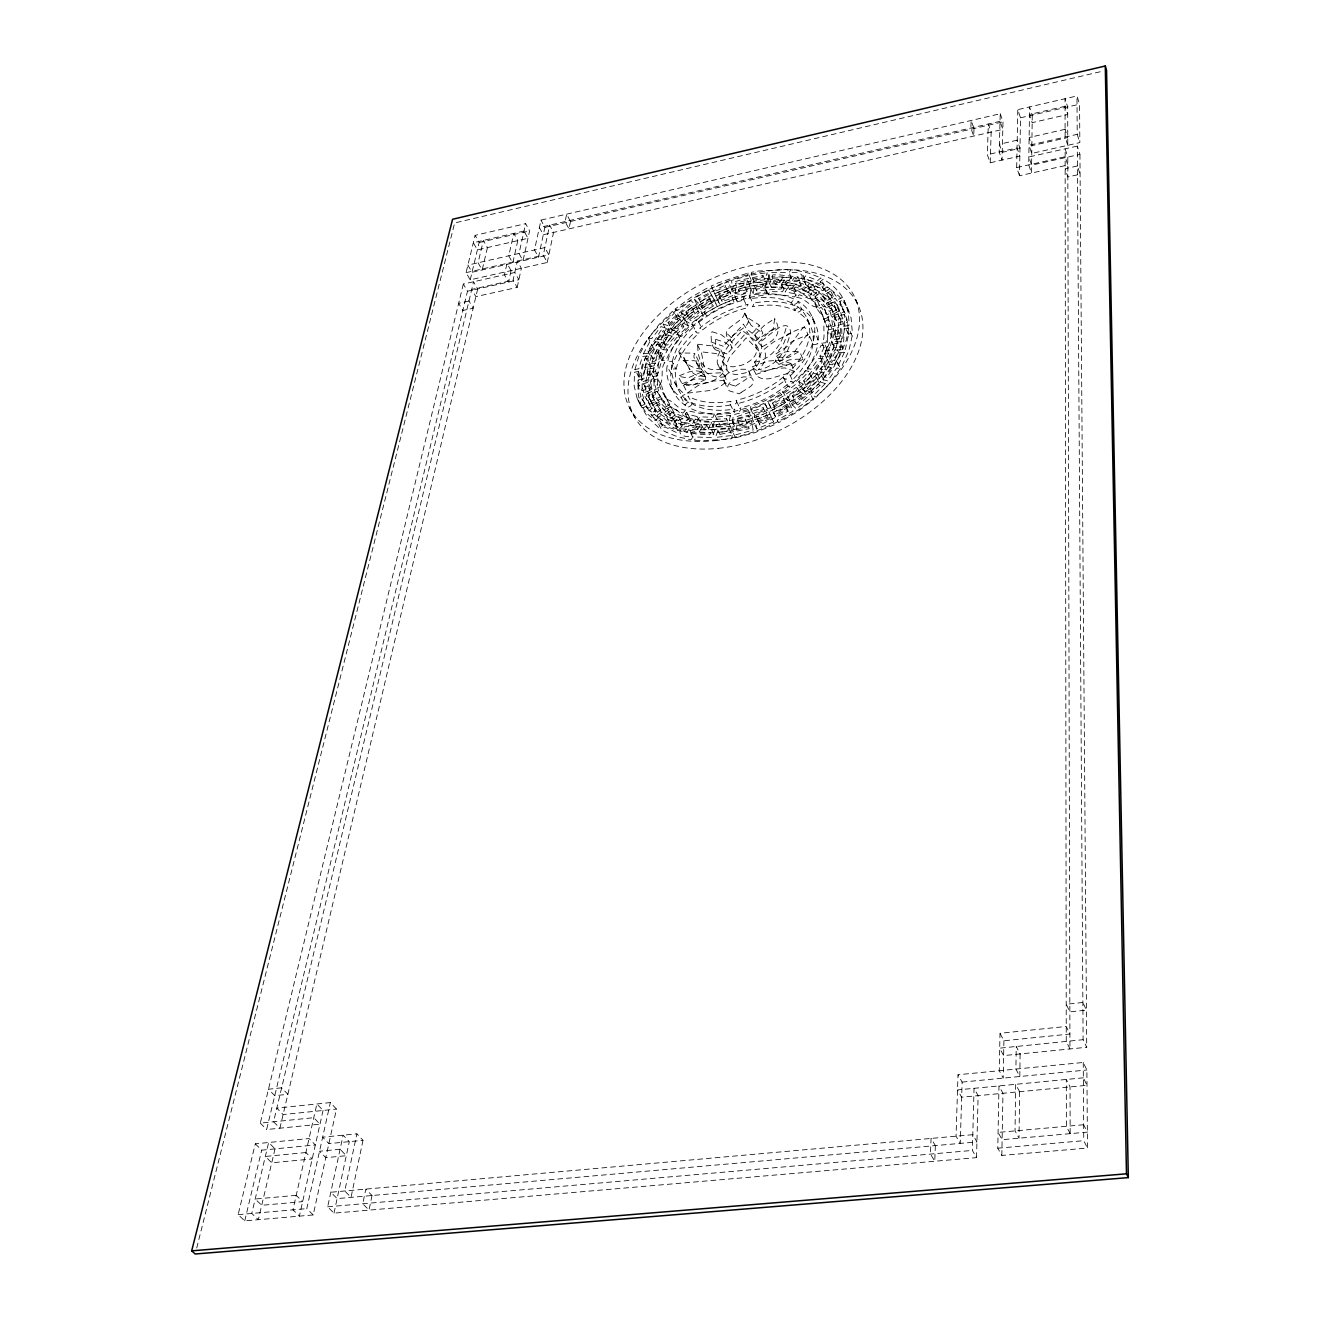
<?xml version="1.0" encoding="UTF-8"?>
<svg xmlns="http://www.w3.org/2000/svg" width="1320" height="1320" viewBox="0 0 1320 1320"><rect width="100%" height="100%" fill="white"/><g stroke="black" fill="none" stroke-linecap="round" stroke-linejoin="round"><path stroke-width="0.75" stroke-dasharray="5 3.75" d="M835.808 334.537L835.015 325.33L832.326 316.866L834.735 315.777L831.286 307.923L828.877 309.012C833.448 317.048 830.544 326.865 835.808 334.537L838.332 333.927L837.705 325.578L847.654 322.278L844.222 314.391L834.256 317.724L834.867 326.073L832.342 326.683M1001.83 1155.445L1002.952 1093.29L998.976 1085.914L997.772 1148.202L1001.83 1155.445L1087.482 1148.053L1086.888 1069.992L1083.258 1062.468L958.006 1074.76L956.043 1136.19L960.25 1143.4L962.115 1082.103L958.006 1074.76M1003.909 1040.77L1003.233 1078.11L999.273 1070.718L999.999 1033.296L1066.246 1026.448L1069.909 1034.022L1003.909 1040.77L999.999 1033.296M1019.486 175.742L1016.68 167.574L1065.141 156.733L1067.814 164.983L1019.486 175.742L1020.525 117.793L1017.786 109.659L1076.972 95.964L1079.562 104.197L1079.842 142.593L1031.761 153.417L1029.006 145.249L1077.219 134.326L1076.972 95.964M1016.68 167.574L1017.786 109.659M976.536 1157.64L978.12 1095.649L974.044 1088.323L972.378 1150.429L976.536 1157.64L334.01 1213.146L327.673 1206.81L343.15 1135.167L349.305 1141.651L334.01 1213.146M1000.23 113.735L1003.018 121.836L1002.028 160.116L999.191 151.998L1000.23 113.735L540.969 220.11L534.517 249.942L538.494 257.235L544.88 227.386L540.969 220.11M990.214 162.773L991.155 132.066L988.317 123.981L987.343 154.671L990.214 162.773L1019.848 156.106L1017.06 147.956L987.343 154.671M801.504 308.979L801.487 309.26A3.415 2.128 -25 0 1 798.22 312.081L797.726 312.163A73.326 46.183 -26.2 0 1 813.236 340.527L813.565 340.824A3.481 2.195 -24.9 0 1 817.954 339.916L818.235 339.355A78.556 49.483 -26.2 0 0 801.636 309.061L798.121 301.257A78.804 49.434 -26.2 0 1 814.72 331.534L818.202 340.082M795.085 310.728L795.102 310.365A3.415 2.128 -25 0 1 798.369 307.543L797.56 306.884A78.556 49.483 -26.2 0 0 754.99 302.858L752.796 303.435A3.366 2.079 -25.8 0 1 752.416 306.488L754.264 306.388A73.326 46.183 -26.2 0 1 794.013 310.183L795.085 310.728L791.571 302.577A3.415 2.128 -25 0 1 794.855 299.755L794.046 299.096A78.804 49.434 -26.2 0 0 751.377 295.152L749.183 295.729A3.382 2.079 -25.8 0 1 748.803 298.782L750.651 298.683A73.557 46.134 -26.2 0 1 790.482 302.412L791.554 302.94M797.989 301.174L797.973 301.455A3.415 2.128 -25 0 1 794.689 304.293L794.194 304.375A73.557 46.134 -26.2 0 1 809.704 332.722L810.034 333.003A3.481 2.195 -24.9 0 1 814.44 332.096L814.671 332.244M740.025 426.393L740.14 424.512L766.87 415.421L763.108 407.682L736.296 416.823L740.025 426.393L752.185 422.994L748.39 415.272L736.197 418.704M747.45 291.043C733.969 301.307 723.987 282.876 743.837 283.354L747.351 292.726L722.122 301.587L717.865 292.495L729.168 287.875L728.062 281.655L712.239 288.321L715.918 295.96L731.692 289.311L728.062 281.655M831.286 307.923L837.26 323.383L847.143 319.836L839.817 301.405L843.727 299.541L851.037 317.575L852.406 333.217L848.281 334.125L847.654 322.278M743.837 283.354L743.754 285.037L718.443 293.947M848.281 334.125L844.833 326.238L844.222 314.391M832.062 337.656L828.581 329.802L838.431 327.64L838.233 318.846L840.939 318.004L844.371 325.875L841.665 326.716L841.896 335.511L832.062 337.656L831.6 327.624L828.135 319.77C819.753 321.106 827.31 336.732 821.865 343.084L825.38 350.922L829.488 350.625L831.847 339.916L841.665 338.019L838.2 330.149L828.366 332.062L825.973 342.771L821.881 343.084M828.581 329.802L828.135 319.77M691.812 403.689L691.779 404.068A3.448 2.195 -27.5 0 1 688.413 406.989L689.172 407.698A78.556 49.483 -26.2 0 0 732.22 413.111L734.514 412.533A3.498 2.26 -26.7 0 1 734.927 409.233L733.012 409.282A73.326 46.183 -26.2 0 1 692.851 404.283L687.902 396.082L688.941 396.676A73.557 46.134 -26.2 0 0 729.184 401.61L731.098 401.544A3.514 2.244 -26.7 0 0 730.686 404.861L728.392 405.421A78.804 49.434 -26.2 0 1 685.245 400.092L684.486 399.382A3.465 2.195 -27.5 0 0 687.868 396.462L687.902 396.082M653.994 378.642L651.601 379.219L651.552 387.585L641.949 390.786L637.956 383.262L647.576 380.061L647.641 371.695L650.034 371.101L653.994 378.642L654.06 387.882L655.99 396.544L653.614 397.617L649.638 390.076L647.823 382.288L638.22 385.737L641.009 396.627L637.147 398.475L641.19 405.983L645.018 404.151L642.213 393.261L651.799 389.829L647.823 382.288M685.393 405.388L685.41 405.091A3.448 2.195 -27.5 0 1 688.776 402.188L689.188 402.055A73.326 46.183 -26.2 0 1 675.691 372.867L675.394 372.587A3.399 2.112 -27.5 0 1 671.187 373.445L666.963 366.432A78.804 49.434 -26.2 0 0 681.318 397.716L685.245 405.306A78.556 49.483 -26.2 0 1 670.873 374.005L670.956 373.296M650.034 371.101L650.1 380.341L651.997 389.004L649.638 390.076M681.45 397.798L681.483 397.501A3.465 2.195 -27.5 0 1 684.849 394.581L685.361 394.515A73.557 46.134 -26.2 0 1 671.797 365.293L671.5 365.013A3.399 2.112 -27.5 0 1 667.277 365.887L667.062 365.722M763.108 407.682L763.752 409.315L751.74 414.133L752.994 421.179L769.923 414.166L774.873 424.545L755.403 432.465L735.587 437.861L735.916 434.742L753.093 430.155L752.185 422.994M736.411 429.907L737.154 422.466L751.641 418.605L747.466 407.897L732.171 411.923L717.189 413.87L716.034 417.153L730.207 415.404L734.052 423.077L732.946 430.567L720.555 432.234L719.911 434.346L749.183 428.654L745.222 418.984L732.551 422.218L736.411 429.907L749.034 426.69M750.865 287.81L738.952 291.043L735.322 283.371L747.285 280.12L750.865 287.81L750.189 294.475L736.461 298.353L736.808 301.042L751.311 297.033L765.649 294.888L766.706 291.901L763.141 284.163L749.562 286.159L753.159 293.849L766.706 291.901M712.239 288.321L711.183 286.027L717.865 282.975L748.011 273.042L751.591 280.731L751.311 283.503L735.158 288.09L735.966 294.426M735.587 437.861L731.726 430.188L732.055 427.053L749.281 422.449L748.39 415.272M732.551 422.218L733.326 414.793L747.846 410.883L747.466 407.897M747.285 280.12L746.592 286.786L732.814 290.68L736.808 301.042M748.011 273.042L747.731 275.814L731.528 280.417L732.336 286.753M852.175 336.006L848.892 350.625L842.127 365.607L838.332 365.277L834.834 357.406C850.344 340.362 829.389 338.299 827.029 354.073L824.686 353.941L829.141 343.745L831.699 333.729L834.207 333.3L837.688 341.171L835.51 350.179L845.328 349.47L848.05 336.798L852.175 336.006L848.743 328.119L844.602 328.911L841.846 341.599L832.012 342.325L835.51 350.179M848.743 328.119L846.219 340.346L841.566 352.176L838.629 357.736L834.834 357.406M841.665 338.019L839.866 347.325L842.539 347.045L843.629 342.457L844.371 325.875M838.2 330.149L836.385 339.454L839.866 347.325M812.905 344.14L812.823 344.8A73.326 46.183 -26.2 0 1 790.465 381.793L790.861 381.76A3.514 2.26 -25.5 0 1 793.749 383.46L793.864 383.608A78.556 49.483 -26.2 0 0 817.806 343.926L817.608 343.464A3.481 2.195 -24.9 0 1 813.219 344.355L809.688 336.534A3.481 2.195 -24.9 0 0 814.093 335.626L814.275 336.105A78.804 49.434 -26.2 0 1 790.218 375.82L790.119 375.672A3.514 2.26 -25.6 0 0 787.231 373.989L786.819 374.005A73.557 46.134 -26.2 0 0 809.275 336.979L809.358 336.336M650.974 401.296L646.965 393.772L656.172 389.35L653.746 380.16L657.772 378.708L661.732 386.265L657.707 387.717L660.148 396.907L650.974 401.296L648.664 393.36L641.322 379.682L643.929 378.873L644.44 370.095L653.796 368.033L657.739 375.589L657.459 385.621C665.626 383.608 659.175 368.923 664.884 362.587L660.99 355.03L657.129 355.327L654.159 365.805L644.837 367.62L648.796 375.144L658.102 373.346L661.039 362.868L664.867 362.587M653.796 368.033L653.499 378.081L657.459 385.621M637.147 398.475L634.128 385.869L634.474 372.273L638.385 371.415L642.361 378.939L641.949 390.786M638.385 371.415L637.956 383.262M732.22 435.452L731.759 438.603L729.069 439.082L700.904 440.748L694.386 440.204L690.426 432.597L692.323 429.396L708.015 429.973L711.134 422.12L699.93 421.888L701.003 419.941L726.561 418.737L730.405 426.409L730.042 428.34L718.228 429.611L715.457 437.464L732.22 435.452L728.36 427.762L711.546 429.808L714.334 421.971L726.182 420.667L726.561 418.737M753.159 293.849L754.149 287.116L765.946 285.252L766.54 283.338L762.993 275.616L741.031 279.889L735.19 281.622L735.322 283.371M754.792 282.76L751.212 275.072L767.217 272.695L770.748 280.434L754.792 282.76L755.205 279.955L762.069 278.718L791.059 277.266L789.327 280.186L774.13 280.17L771.326 287.281L782.183 287.166L778.668 279.411L767.778 279.56L771.326 287.281M728.36 427.762L727.881 430.93L720.621 432.085L705.54 433.257L690.426 432.597M730.207 415.404L729.086 422.895L716.678 424.578L716.017 426.69L719.911 434.346M749.562 286.159L750.568 279.411L762.399 277.53L762.993 275.616M751.212 275.072L751.641 272.266L758.505 270.996L787.578 269.511L792.478 280.467C815.051 277.992 804.523 294.591 790.762 287.892L789.558 289.674L809.952 295.366L811.717 293.716L808.252 285.912L799.59 282.695L805.728 275.83L817.773 280.533L820.76 277.893L824.191 285.714L821.205 288.354L809.177 283.618L803.071 290.483L799.59 282.695M834.207 333.3L832.012 342.325M676.219 369.286L676.335 368.643A73.326 46.183 -26.2 0 1 699.121 332.937L698.742 332.953A3.349 2.062 -26.8 0 1 696.102 331.402L696.003 331.254A78.556 49.483 -26.2 0 0 671.566 369.484L671.715 369.947A3.399 2.112 -27.5 0 1 675.922 369.072L672.029 361.498A3.399 2.112 -27.5 0 0 667.821 362.373L667.656 361.911A78.804 49.434 -26.2 0 1 692.224 323.647L692.323 323.796A3.366 2.062 -26.8 0 0 694.963 325.347L695.343 325.314A73.557 46.134 -26.2 0 0 672.441 361.07L672.326 361.713M648.796 375.144L651.189 366.052L647.245 358.512L644.754 358.776L642.031 369.385L641.322 379.682M644.837 367.62L647.245 358.512M638.913 377.041L642.246 365.112L647.41 353.793L650.496 348.529L653.911 348.826C638.336 365.128 657.772 366.927 660.808 351.995L662.953 352.126L655.116 371.679L652.74 372.075L648.796 364.534L651.503 355.74L642.378 356.416L638.814 368.775L634.937 369.534L638.913 377.041L642.79 376.299L646.321 363.94L655.429 363.28L651.503 355.74M634.937 369.534L639.193 355.295L646.586 341.005L650.001 341.302L643.467 353.727L647.41 361.251M782.183 287.166L781.192 288.964L756.607 290.763L756.938 289.014L768.256 287.512L770.748 280.434M756.607 290.763L753.01 283.041L753.357 281.308L764.692 279.79L767.217 272.695M363 1140.315L351.021 1197.372L344.767 1190.986L356.878 1133.83L322.658 1137.18L328.878 1143.631L363 1140.315L356.878 1133.83M547.239 262.482L553.542 232.435L549.648 225.126L543.279 255.172L547.239 262.482L470.217 279.823L466.076 272.646L475.101 235.356L525.657 223.657L529.601 230.917L523.034 260.733L519.024 253.473L525.657 223.657M255.288 1143.813L261.69 1150.166L315.332 1144.951L309.078 1138.516L255.288 1143.813L238.144 1214.647L244.745 1220.868L313.203 1214.945L336.468 1109.08L330.346 1102.58L276.837 1108.107L283.107 1114.558L336.468 1109.08M517.159 287.447L521.367 268.307L517.341 261.046L513.101 280.17L517.159 287.447L475.877 296.62L471.718 289.426L513.101 280.17M313.203 1214.945L306.784 1208.641L330.346 1102.58M244.745 1220.868L261.69 1150.166M463.32 284.048L260.287 1123.122L313.78 1117.693L319.984 1124.178L266.64 1129.524L467.478 291.225L463.32 284.048L514.8 272.481L518.859 279.757L467.478 291.225M470.217 279.823L479.143 242.534L475.101 235.356M652.74 372.075L655.429 363.28M196.713 1248.01L454.674 222.948L1102.546 71.214M840.906 344.388L844.371 352.275L838.332 365.277M825.38 350.922C830.808 344.57 823.234 328.944 831.6 327.624M734.052 423.077L719.911 424.809L721.066 421.542L735.999 419.611L751.261 415.602M763.141 284.163L762.085 287.166L747.714 289.344L733.161 293.37M825.165 345.13L828.679 352.984L823.531 363.957L832.507 364.749L837.177 355.179L839.784 355.129L836.286 347.275L833.679 347.325L828.976 356.895L819.984 356.12L825.165 345.13L821.089 345.328L815.496 356.911L807.394 368.313L812.46 379.385L802.411 389.532L798.781 381.727L808.88 371.563L805.546 370.491L794.821 381.166L782.248 390.819L788.073 400.719L800.019 391.627L806.388 395.571L796.092 403.606L792.429 395.818L802.758 387.75L806.388 395.571M660.99 355.03C655.264 361.366 661.699 376.051 653.499 378.081M711.134 422.12L715.028 429.759L711.926 437.613L696.284 437.002L694.386 440.204M771.969 276.804L772.827 274.873L778.355 274.791L797.973 276.936L796.455 278.817L786.11 277.216L781.621 284.212L793.403 286.275L796.9 294.046L794.442 296.967L781.968 294.838L768.405 294.69L769.593 291.687L782.48 291.736L786.637 284.724L783.123 276.969L771.969 276.804L775.5 284.542L786.637 284.724M714.351 414.018L713.047 417.301L699.798 416.839L695.277 424.446L699.22 432.069L710.638 432.68L709.714 434.791L696.399 433.983L684.206 431.541L680.229 423.951L681.846 421.921L692.257 424.066L697.076 416.493L685.278 413.886L687.902 410.8L700.425 413.457L714.351 414.018L719.911 424.809M768.405 294.69L764.841 286.968L766.029 283.948L778.948 283.981L783.123 276.969M767.778 279.56L770.599 272.432L785.829 272.432L787.578 269.511M774.675 318.796L773.207 328.812M839.784 355.129L834.223 366.333L826.666 377.388L824.406 376.827L820.858 368.989L827.426 359.535L818.582 358.479L810.81 369.286L807.411 368.313M661.947 360.575L667.425 350.031L663.547 342.474L655.314 341.764L650.331 350.922L647.922 350.955L660.429 331.138L661.518 329.835L663.547 330.33L667.409 337.887L660.808 346.813L668.861 347.787L676.632 337.557L679.717 338.432L671.616 349.272L665.742 360.409L661.947 360.575L658.036 353.034L663.547 342.474M836.286 347.275L826.534 364.947L823.119 369.55L820.858 368.989M775.5 284.542L776.358 282.612L781.869 282.529L801.438 284.707L799.936 286.605L789.607 284.971L785.153 291.967L796.9 294.046M695.277 424.446L706.728 425.04L705.787 427.168L700.095 427.036L680.229 423.951M667.425 350.031L659.208 349.305L654.241 358.446L651.849 358.495L661.98 341.698L665.379 337.392L667.409 337.887M844.371 352.275L834.653 352.704L830.544 361.911L828.217 361.779L832.639 351.599L835.18 341.583L837.688 341.171M720.885 349.833L724.647 357.489L721.858 363.082L720.918 369.154A20.674 13.051 -26.3 0 0 722.7 373.84L724.63 375.721A25.839 16.384 -27.1 0 1 725.439 376.382L721.66 368.742A25.922 16.368 -27.1 0 0 720.836 368.065L718.905 366.185A20.741 13.035 -26.3 0 1 717.139 361.498L718.08 355.426L720.885 349.833L712.305 345.923L697.323 344.207M715.028 429.759L703.857 429.511L704.929 427.564L730.405 426.409M778.668 279.411L777.678 281.209L753.01 283.041M643.467 353.727L652.476 353.298L656.914 344.454L659.059 344.57L651.172 364.138L648.796 364.534M699.22 432.069L703.725 424.462L716.941 424.941L718.228 421.674L704.336 421.08L691.845 418.39L689.221 421.492L701.003 424.116L696.201 431.673L685.822 429.511L684.206 431.541M840.394 368.527L829.752 383.262L816.172 397.204L813.367 395.653L809.77 387.832L821.7 375.754L813.747 373.147L805.447 381.76L803.682 380.886L820.297 361.334L822.525 361.68L815.826 370.705L819.39 378.543L827.558 380.886L836.682 368.082L840.394 368.527L836.896 360.657L833.167 360.212L823.993 373.032L815.826 370.705M827.426 359.535L830.94 367.389L824.406 376.827M836.896 360.657L828.135 373.082L817.954 384.334L812.576 389.383L809.77 387.832M748.291 320.892C748.952 329.191 723.723 335.758 731.923 342.358A39.534 24.585 -25.6 0 0 732.567 342.936L732.814 343.134A74.299 46.662 -27.6 0 1 733.837 344.19L734.844 345.18M744.629 313.203C742.516 324.258 716.892 327.822 729.96 340.51M682.869 425.172L674.438 421.393L670.461 413.82L672.309 412.104L681.763 416.179L692.505 418.869L691.202 420.799C677.325 413.044 666.286 430.798 689.106 428.967L693.066 436.573L691.053 439.758L677.539 436.755L666.303 432.284L661.617 429.643L657.591 422.087L660.726 419.331L672.375 424.875L678.909 417.582L682.869 425.172L676.368 432.465L664.736 426.888L661.617 429.643M792.478 280.467L794.343 277.546L800.432 278.305L812.641 281.077L824.191 285.714M689.106 428.967L687.077 432.151L680.905 431.079L668.761 427.548L657.591 422.087M660.808 346.813L656.931 339.257L663.547 330.33M653.911 348.826L648.367 338.25L659.092 324.439L672.276 311.471L674.735 312.84L678.546 320.413L667.029 331.633L663.184 324.076L674.735 312.84M819.984 356.12L826.056 369.517L819.39 378.543M692.505 418.869L696.448 426.492L695.145 428.406C681.285 420.635 670.312 438.388 693.066 436.573M789.558 289.674L786.043 281.919L787.264 280.137C801.025 286.786 811.618 270.204 788.997 272.695L790.861 269.775L796.966 270.517L809.193 273.273L820.76 277.893M663.184 324.076L670.296 326.387L678.381 318.334L679.965 319.126L683.76 326.7L667.458 345.081L665.428 344.767L672.111 336.253L668.266 328.697L660.94 326.601L651.717 338.646L648.367 338.25M665.428 344.767L661.567 337.227L668.266 328.697M732.121 348.298L727.204 353.826M728.392 340.626L723.459 346.17M821.7 375.754L825.264 383.592L813.367 395.653M758.472 342.457L767.613 333.465L778.041 326.452M754.809 334.736L763.999 325.726L774.345 318.747M793.403 286.275L790.928 289.179L778.437 287.1L764.841 286.968M804.523 326.931L803.236 327.921A24.436 15.46 -24.8 0 0 801.851 329.06L790.795 344.223L775.995 353.826L779.542 361.597L786.605 353.067L790.663 342.738A1.947 1.237 -25.3 0 1 790.894 342.26L792.412 341.467A18.628 11.698 -25.3 0 0 796.29 339.603L808.021 334.653L804.557 326.865L792.709 331.815A18.694 11.682 -25.3 0 1 788.832 333.696L787.331 334.455A1.963 1.237 -25.3 0 0 787.066 334.95L782.991 345.296L775.896 353.81M679.734 338.448L675.906 330.858L667.755 341.715L661.848 352.852L658.036 353.034M689.584 417.648L686.862 420.7L676.995 416.031L669.553 422.614L665.56 415.041L673.018 408.457L682.918 413.111L685.658 410.041L689.584 417.648C681.285 418.06 673.579 402.567 667.458 408.358L663.481 400.785C670.098 395.208 677.111 410.421 685.658 410.041M813.136 284.625L805.976 290.961L795.795 286.918L793.204 289.822L796.702 297.594L799.293 294.707L809.457 298.765L816.585 292.446L813.136 284.625L804.408 280.995L806.14 279.163L816.271 283.47L824.917 289.195L831.204 303.468L836.121 310.167L826.963 314.787L821.139 307.23L817.509 309.557L814.028 301.736L817.674 299.392L823.515 306.95L832.689 302.313L836.121 310.167M674.702 327.822L684.503 318.268L688.297 325.858L678.529 335.396L674.702 327.822L677.721 328.812L688.149 318.747L700.194 309.655L703.923 317.278L691.944 326.337L681.549 336.385L678.529 335.396M798.781 381.727L805.431 385.423L814.39 376.612L816.486 377.388L799.095 393.277L793.914 397.122L792.429 395.818M816.486 377.388L820.066 385.209L802.741 401.082L797.577 404.926L796.092 403.606M756.343 340.725L757.663 339.257A76.065 48.493 -25 0 1 759.016 337.689L759.33 337.375A39.319 24.387 -26.2 0 0 760.155 336.501L762.844 333.284L758.818 324.703L747.417 317.608L744.727 313.186M658.366 417.351L671.863 426.871L676.154 428.785L677.985 426.855L673.992 419.265L672.16 421.212L667.87 419.298L654.357 409.794L656.65 408.177L663.465 413.688L671.121 407.236L675.097 414.826L667.458 421.261L660.66 415.734L658.366 417.351L654.357 409.794M804.408 280.995L807.873 288.783L809.606 286.951L814.011 288.585L828.333 297.033L826.106 298.617L818.796 293.634L811.437 299.854L807.956 292.05L815.347 285.829L822.673 290.779L824.917 289.195M688.297 325.858L682.374 322.542L673.744 330.759L671.88 330.066L668.052 322.509L689.65 304.128L694.699 312.889L684.915 320.38L681.136 312.79L690.954 305.299M671.88 330.066L688.512 315.298L693.412 311.734L694.699 312.889M722.947 372.933L721.578 374.418A19.453 12.243 -26.9 0 1 718.987 376.926A16.912 10.643 -26.9 0 1 716.051 379.071A17.704 11.137 -26.9 0 1 712.717 380.87A24.106 15.13 -26.9 0 1 707.735 382.701L683.661 385.539M803.682 380.886L807.295 388.69L823.845 369.171L826.056 369.517M679.965 319.126L663.581 337.524L661.567 337.227M808.252 285.912L806.487 287.562L786.043 281.919M674.438 421.393L676.285 419.677L685.723 423.769L696.448 426.492M773.504 412.417L778.585 422.73L796.802 412.17L813.219 399.795L809.606 391.974L793.122 404.382L774.856 414.975L773.504 412.417L780.186 408.886M662.508 425.436L658.498 417.879L655.281 420.585L646.536 413.209L638.121 400.768L641.949 398.838L651.932 415.866L660.677 410.239L652.229 396.082L654.538 394.845C658.086 403.342 667.689 406.956 670.362 415.882L668.365 417.483L662.161 411.923L653.548 417.73L662.508 425.436L659.307 428.142L647.79 417.532L638.863 402.369M833.266 296.538L829.851 288.7L821.37 294.409L814.671 289.361L812.724 290.911L816.172 298.733L818.119 297.182L824.818 302.247L833.266 296.538L823.564 289.625L820.132 281.803L823.218 279.197C833.464 284.873 842.374 293.799 845.889 305.217L842.061 307.164L835.098 298.254L826.452 303.798L823.02 295.977L831.683 290.416L838.645 299.293L842.49 297.346M823.564 289.625L826.65 287.034L831.072 289.757L839.239 296.571L845.889 305.217M678.892 316.651L704.962 298.798L711.414 295.366L712.602 297.594L697.736 306.075L694.006 298.468L708.906 289.971L707.718 287.743L690.657 297.611L675.097 309.078L678.892 316.651L681.252 318.103L694.666 308.088L699.204 312.592L689.552 319.638L685.773 312.048L691.284 307.857L695.458 304.986L699.204 312.592M683.777 385.225L694.468 377.817L706.645 373.709A19.058 12.061 -27.1 0 1 709.434 373.378L722.898 372.702M687.687 392.815L698.329 385.423L710.473 381.348A18.991 12.078 -27.1 0 1 713.262 381.034L726.693 380.374M666.385 408.309L664.372 409.926L658.168 404.365L649.522 410.19L653.548 417.73M808.054 334.736L806.784 335.725A24.354 15.477 -24.8 0 0 805.398 336.864L794.392 351.995L779.724 361.564M791.224 403.837L801.372 396.297L797.742 388.492L787.545 396.049L791.224 403.837L796.372 408.936L810.529 398.128L813.219 399.795M773.124 328.911L758.835 338.844M762.498 346.566C775.318 340.082 782.941 333.003 774.675 318.73M797.742 388.492L796.174 387.436L772.513 403.078L773.421 404.58C787.396 390.637 797.329 406.048 776.242 410.834L777.15 412.335L788.287 405.784L793.106 411.097L777.232 420.173M796.702 297.594C805.249 296.983 812.988 311.124 819.605 305.762L816.139 297.94C809.506 303.303 801.751 289.195 793.204 289.822M785.928 398.59L798.452 388.954L809.143 378.296L812.46 379.385M777.579 407.22L785.334 402.534L781.638 394.762L768.24 402.435L775.154 416.229L786.918 409.695L788.122 411.18L759.891 425.023L755.667 415.421L768.075 410.124L765.22 403.903L750.964 409.81L754.76 417.532L763.191 414.265M733.507 299.392L720.093 305.052L716.397 297.396L729.861 291.736L733.986 302.033L719.829 308.072L706.414 315.645L700.887 306.042L713.559 298.798L710.721 293.436L699.649 299.59L698.577 298.287L725.109 285.186L729.152 294.492L719.4 298.864M704.616 313.649L717.255 306.438L713.559 298.798M656.683 402.683L647.905 408.325L641.949 398.838M656.981 391.231L666.072 406.791L669.751 404.415L665.791 396.858L662.095 399.217L656.981 391.231L647.856 395.851L656.073 410.471L653.664 411.939L644.853 396.066L642.081 386.826L644.671 385.836L646.965 393.772M782.595 407.253L799.821 395.224L801.372 396.297M788.122 411.18L784.427 403.409L771.969 410.173M656.073 410.471L652.063 402.93L649.654 404.398L646.041 398.59M831.204 303.468L833.596 302.016L836.203 305.167L842.935 318.829L840.295 319.852L833.794 304.293L824.488 308.748L831.188 325.561L827.046 327.046L820.066 309.787L814.028 301.736M698.577 298.287L702.306 305.893L728.772 292.842M802.989 359.287L792.775 364.914A3.96 2.524 -25.4 0 1 791.719 365.293C765.452 366.019 774.081 350.476 793.106 351.417A54.714 34.221 -24.8 0 0 797.016 351.433L799.458 351.334M706.117 298.435L698.247 303.138L694.006 298.468M708.774 296.983L709.582 298.32L687.159 312.988L685.773 312.048M709.582 298.32L713.295 305.943L690.938 320.578L689.552 319.638M816.172 298.733L823.515 304.425L829.24 311.256L831.551 310.018L828.118 302.181L825.792 303.418L820.05 296.604L812.724 290.911M652.229 396.082L656.221 403.623L658.531 402.402L663.581 409.662L670.362 415.882M774.708 408.936L766.441 412.995M714.879 293.667L733.029 286.11L751.591 280.731M719.763 298.468L702.685 308.022L700.887 306.042M771.127 416.79L751.591 424.76L731.726 430.188M773.668 421.921L756.805 428.901L752.994 421.179M778.602 364.534L789.145 359.882L796.702 359.205A54.549 34.254 -24.7 0 0 800.596 359.238L803.038 359.139L799.491 351.351L789.145 357.126A3.977 2.524 -25.4 0 1 788.106 357.505L775.005 356.977M766.854 412.648L756.112 417.301M705.573 379.566L692.027 385.473A3.91 2.458 -27.2 0 1 691.053 385.506L682.06 383.823L678.084 376.183L680.592 375.226A53.46 32.967 -27.2 0 0 684.585 373.593C691.597 370.326 704.929 367.999 705.738 379.368M682.028 383.691L684.486 382.816A53.295 33 -27.2 0 0 688.479 381.2L696.019 378.823L705.672 379.335M722.716 297.396L730.339 294.376L729.861 291.736M836.847 311.982L839.52 310.959L838.233 307.098L830.164 294.162L827.772 295.63L832.689 302.313M648.664 393.36L646.09 394.35L650.051 406.131M752.202 366.745L766.359 361.796A19.255 12.276 -25.9 0 1 769.279 360.938L781.291 360.145L790.894 363.512M755.914 374.467L770.038 369.534A19.189 12.276 -25.9 0 1 772.942 368.692L784.938 367.917L794.508 371.299M701.745 371.926L688.149 377.866A3.91 2.458 -27.2 0 1 687.176 377.899L678.15 376.249M823.581 319.192L827.722 317.707L824.488 308.748M833.811 315.529L843.727 311.965L839.817 301.405M790.928 363.792L765.732 370.969A24.354 15.394 -25.7 0 1 760.897 371.101A17.869 11.319 -25.8 0 1 757.795 370.606A17.077 10.807 -25.8 0 1 755.238 369.584A19.651 12.441 -25.8 0 1 753.159 367.999L752.087 367.01L756.871 375.721A19.602 12.457 -25.7 0 0 758.951 377.305A17.012 10.824 -25.8 0 0 761.508 378.345A17.82 11.319 -25.8 0 0 764.593 378.84A24.288 15.411 -25.7 0 0 769.411 378.708L794.541 371.58M754.677 362.125C772.513 359.205 782.43 343.167 786.324 326.997A25.063 15.626 -25.6 0 0 787.215 325.561M479.143 242.534L529.601 230.917M544.88 227.386L1003.018 121.836M1020.525 117.793L1079.562 104.197M466.076 272.646L543.279 255.172M1077.301 146.091L1028.841 156.981L1031.613 165.165L1079.941 154.374L1077.301 146.091L1083.109 1039.698L1086.723 1047.272L1003.629 1055.604L999.702 1048.162L1083.109 1039.698M844.833 326.238L848.991 325.33L849.09 323.416L848.397 313.335L845.74 303.88M642.361 378.939L638.467 379.78L637.923 384.912L638.385 395.505L641.19 405.983M657.739 375.589L648.4 377.619L647.905 386.397L645.315 387.205L647.328 370.755L648.697 366.3L651.189 366.052M731.412 337.54L742.566 325.116A18.991 11.83 -25.8 0 1 743.275 324.06A18.892 11.732 -26.3 0 1 743.803 324.852L746.823 329.109L751.954 333.135M735.124 345.229L746.245 332.805A18.925 11.847 -25.8 0 1 746.938 331.749M698.709 361.317L694.881 353.694A1.93 1.204 -27 0 1 694.963 354.024C688.215 359.123 716.166 381.084 700.672 375.837C688.05 375.457 688 361.168 681.351 354.04A23.826 14.833 -27.6 0 0 680.212 353.447L679.156 352.951L689.981 353.1A18.43 11.418 -26.8 0 0 693.478 353.43L694.716 353.529M701.613 369.039C694.501 368.626 685.063 365.359 683.578 356.862M679.14 352.935L683.001 360.525L693.808 360.707A18.364 11.434 -26.8 0 0 697.307 361.053L698.544 361.135A1.93 1.204 -27 0 1 698.791 361.63L700.359 370.689L705.457 376.629M721.512 368.89C703.758 372.983 697.669 361.152 697.752 345.427A24.866 15.427 -26.5 0 1 697.207 344.305M725.307 376.546C715.044 379.137 702.884 374.187 700.904 362.67M790.73 333.284L774.163 341.566L763.999 349.404L765.517 354.139L764.94 360.178A20.691 13.068 -26.2 0 1 761.838 365.887L759.297 368.692A26.152 16.715 -25.7 0 0 758.274 369.715C776.193 367.191 786.027 350.823 789.904 334.768A24.981 15.626 -25.6 0 0 790.779 333.349C788.947 313.549 767.695 337.788 760.337 341.682L761.855 346.401L761.277 352.44A20.757 13.051 -26.2 0 1 758.159 358.165L755.601 360.971A26.235 16.698 -25.8 0 0 754.578 361.993M687.571 393.129L711.579 390.34A24.04 15.147 -26.9 0 0 716.545 388.509A17.638 11.154 -26.9 0 0 719.879 386.727A16.863 10.643 -26.9 0 0 722.799 384.599A19.404 12.243 -26.9 0 0 725.373 382.074L726.742 380.605L723.013 372.768M752.251 333.201L754.017 331.534A76.312 48.444 -25 0 1 755.37 329.967L755.683 329.653A39.451 24.354 -26.2 0 0 756.509 328.779L759.198 325.462M766.54 283.338L744.645 287.578L738.82 289.295L738.952 291.043M836.385 339.454L839.058 339.174L840.18 334.587L840.939 318.004M962.115 1082.103L1086.888 1069.992M716.017 426.69L739.167 422.697L745.371 420.948L745.222 418.984M238.144 1214.647L306.784 1208.641M327.673 1206.81L972.378 1150.429M997.772 1148.202L1083.753 1140.695L1087.482 1148.053M828.679 352.984L824.604 353.166L819.043 364.733L810.975 376.134L814.39 377.108L822.129 366.316L830.94 367.389M656.931 339.257L664.999 340.213L672.804 329.983L675.889 330.858M710.935 341.897L723.178 346.219M714.714 349.536L726.94 353.892M712.222 331.782L721.198 334.67L728.442 340.197M715.985 339.421L724.928 342.325L732.171 347.87L728.475 340.263M745.784 369.286L739.481 369.221L728.953 372.718A11.17 7.095 -26.5 0 0 726.577 374.566A9.339 5.923 -26.5 0 0 724.333 382.024A6.484 4.109 -26.6 0 0 725.274 382.915A10.378 6.583 -26.5 0 0 726.841 383.625L734.547 385.82A13.695 8.695 -26.3 0 0 735.356 386.183M803.071 290.483L811.717 293.716M672.111 336.253L664.785 334.158L655.611 346.17L652.261 345.774L670.939 323.713L676.071 319.044L678.546 320.413M678.909 417.582L670.461 413.82M667.029 331.633L674.14 333.96L682.176 325.908L683.76 326.7M825.264 383.592L817.327 380.985L809.061 389.565L807.295 388.69M807.873 288.783L816.585 292.446M668.052 322.509L669.916 323.202L678.562 314.968L684.503 318.268M820.066 385.209L817.971 384.433L809.044 393.228L802.411 389.532M673.992 419.265L665.56 415.041M677.985 426.855L669.553 422.614M683.116 360.591L684.073 361.036A23.76 14.85 -27.6 0 1 685.195 361.63L687.439 364.452M820.132 281.803L829.851 288.7M807.956 292.05L816.139 297.94M811.437 299.854L819.605 305.762M675.097 309.078L677.457 310.53L690.921 300.498L695.458 304.986M681.136 312.79L686.829 316.305L698.263 307.758L700.178 309.655M802.758 387.75L796.389 383.823L784.393 392.931L782.265 390.819M809.606 391.974L806.916 390.324L792.693 401.148L787.545 396.049M684.915 320.38L690.607 323.895L702.009 315.364L703.923 317.262M671.121 407.236L663.481 400.785M675.097 414.826L667.458 408.358M658.498 417.879L649.522 410.19M724.647 357.489L716.067 353.562L701.135 351.829A24.783 15.444 -26.4 0 0 701.563 353.05L704.731 370.31M755.617 340.857L750.502 336.814L747.483 332.558A18.826 11.748 -26.3 0 0 747.021 331.733M758.554 338.893L754.875 335.247M762.217 346.615L758.439 342.87L754.726 335.099M823.02 295.977L828.118 302.181M731.131 337.507L730.108 336.517A74.531 46.629 -27.6 0 0 729.102 335.462L728.855 335.247A39.666 24.569 -25.7 0 1 728.211 334.686L726.297 332.937M826.452 303.798L831.551 310.018M817.509 309.557L823.531 317.625L827.046 327.046M260.287 1123.122L266.64 1129.524M660.677 410.239L656.221 403.623M781.638 394.762L779.625 392.551L765.452 400.57L750.436 406.873L750.964 409.81M697.736 306.075L701.992 310.761L712.486 304.606L713.295 305.943M785.334 402.534L783.321 400.323L769.18 408.309L754.231 414.596L754.76 417.532M665.791 396.858L660.495 388.377L657.789 378.708M669.751 404.415L661.501 390.472M784.427 403.409L783.222 401.923L771.424 408.49L768.24 402.435M702.306 305.893L703.379 307.213L714.417 301.059L717.255 306.438M652.063 402.93L648.533 397.287M745.519 315.134L751.063 325.314L762.795 333.085M723.212 362.29L724.894 364.435A14.206 8.926 -26.3 0 0 727.369 365.838L729.712 366.481A15.592 9.801 -26.3 0 0 734.514 366.663L741.477 365.244A15.592 9.801 -26.2 0 0 746.608 363.033L749.248 361.366A14.223 8.943 -26.2 0 0 752.235 358.842C763.521 348.826 750.238 335.412 742.17 330.594C732.534 341.467 712.701 356.994 728.673 372.108A14.157 8.943 -26.3 0 0 731.148 373.51L733.474 374.154A15.543 9.801 -26.3 0 0 738.276 374.352L745.222 372.933A15.543 9.817 -26.2 0 0 750.321 370.738L752.961 369.088A14.173 8.959 -26.2 0 0 755.947 366.564C763.174 360.327 759.677 349.899 755.155 343.2M758.835 350.905L746.245 337.87L729.646 356.911L726.478 364.419L726.99 369.947M629.524 407.748L634.755 417.417M675.163 425.815L679.156 433.406M647.922 350.955L651.849 358.495M685.278 413.886L689.221 421.492M670.114 385.06L674.041 392.634M748.39 320.875L749.166 322.839M674.784 382.685L678.694 390.258M697.076 416.493L703.857 429.511M659.059 344.57L662.953 352.126M840.295 319.852L837.226 312.147L827.953 316.602L828.597 317.873M706.728 425.04L710.638 432.68M683.611 385.506L687.505 393.112M711.546 429.808L715.457 437.464M685.063 360.608L689.617 369.584M696.514 363.066L700.359 370.689M730.108 404.101L733.936 411.79M697.521 344.998L701.563 353.05M724.135 381.612L727.947 389.284M692.521 324.654L696.3 332.26M698.395 321.387L702.174 329.01M736.56 401.329L740.355 409.018M718.014 364.782L721.809 372.438M765.22 403.903L771.82 417.862L759.462 423.142L759.891 425.023M749.083 371.712L752.812 379.434M708.906 289.971L712.602 297.594M754.561 362.092L758.257 369.814M772.513 403.078L776.242 410.834M665.462 398.029L661.732 386.265M661.584 400.075L660.957 398.788L651.865 403.392L652.542 404.827M789.409 403.31L793.106 411.097M744.81 313.335L748.473 321.04M743.556 299.096L747.186 306.801M749.727 296.406L753.34 304.111M783.717 378.163L787.38 385.935M789.855 374.748L793.501 382.536M646.684 407.897L645.958 406.362L642.163 408.292L642.906 409.893M790.977 363.594L794.607 371.399M716.397 297.396L713.872 291.885L725.505 286.836L725.109 285.186M717.552 299.524L720.093 305.052M781.621 284.212L785.153 291.967M824.686 353.941L828.217 361.779M807.345 319.027L810.859 326.832M812.163 316.866L815.661 324.687M797.973 276.936L801.438 284.707M821.122 311.883L824.587 319.721M802.906 275.055L806.355 282.859M849.156 311.751L847.126 307.411L843.232 309.276L845.179 313.467M837.111 304.524L841.648 314.968M834.52 305.712L837.952 313.582M834.735 315.777L837.26 323.383M855.607 299.195L858.99 307.098M722.122 301.587L721.545 300.151L732.814 295.548L731.692 289.311M766.87 415.421L767.514 417.054L755.535 421.839L756.805 428.901M653.614 397.617L651.799 389.829M1077.219 134.326L1079.842 142.593M715.621 339.603C716.529 360.409 708.774 339.405 711.876 331.963M1079.941 154.374L1086.723 1047.272M1083.258 1062.468L1083.753 1140.695M735.504 386.166A13.645 8.662 -26.6 0 0 736.444 385.44L745.156 379.929A10.395 6.6 -26.4 0 0 747.005 378.526A6.501 4.125 -26.3 0 0 748.209 377.19A9.355 5.94 -26.4 0 0 747.78 370.276A11.187 7.095 -26.4 0 0 745.784 369.286M1019.618 1091.706L1019.007 1138.186L1015.03 1130.893L1015.691 1084.314L1019.618 1091.706M1020.096 1053.954L1019.816 1076.509L1015.905 1069.084L1016.235 1046.479L1020.096 1053.954M1032.256 115.104L1031.514 173.069L1028.726 164.885L1029.551 106.936L1032.256 115.104M935.352 1145.611L934.758 1161.237L930.451 1154.092L931.062 1138.418L935.352 1145.611M973.995 128.518L973.714 136.075L970.843 128.007L971.14 120.466L973.995 128.518M787.198 384.632L787.132 385.027A3.514 2.26 -25.5 0 0 790.004 386.727L788.997 387.799A78.556 49.483 -26.2 0 1 741.642 411.246L739.381 411.576A3.498 2.26 -26.7 0 0 739.794 408.276L741.79 407.55A73.326 46.183 -26.2 0 0 785.911 385.688L787.198 384.632M783.535 376.86L783.469 377.256A3.514 2.26 -25.6 0 0 786.357 378.939L785.334 380.028A78.804 49.434 -26.2 0 1 737.831 403.557L735.57 403.887A3.514 2.244 -26.7 0 0 735.982 400.587L737.995 399.861A73.557 46.134 -26.2 0 0 782.248 377.916L783.535 376.86M371.992 1195.524L369.006 1210.126L362.769 1203.741L365.788 1189.105L371.992 1195.524M570.504 221.479L568.986 228.888L565.125 221.562L566.659 214.153L570.504 221.479M702.372 329.851L703.527 329.208A73.326 46.183 -26.2 0 1 745.816 308.187L747.731 307.477A3.366 2.079 -25.8 0 1 748.11 304.425L745.948 304.788A78.556 49.483 -26.2 0 0 700.722 327.277L699.732 328.3A3.349 2.062 -26.8 0 1 702.372 329.851M698.61 322.245L699.765 321.601A73.557 46.134 -26.2 0 1 742.17 300.498L744.101 299.788A3.382 2.079 -25.8 0 1 744.496 296.736L742.318 297.099A78.804 49.434 -26.2 0 0 696.943 319.671L695.953 320.694A3.366 2.062 -26.8 0 1 698.61 322.245M323.053 1110.466L299.392 1216.132L292.941 1209.846L316.882 1103.966L323.053 1110.466M511.071 270.616L508.513 282.067L504.438 274.808L507.029 263.373L511.071 270.616M517.786 240.636L512.77 263.06L508.744 255.816L513.81 233.392L517.786 240.636M275.022 1148.862L258.324 1219.697L251.757 1213.459L268.653 1142.493L275.022 1148.862M477.691 288.948L279.889 1128.188L273.57 1121.769L473.55 281.754L477.691 288.948M487.443 247.599L482.163 269.973L478.071 262.779L483.384 240.405L487.443 247.599M741.328 392.287L740.239 393.129A13.612 8.662 -26.6 0 1 739.299 393.855A13.645 8.695 -26.3 0 1 738.342 393.508L730.653 391.298A10.345 6.583 -26.5 0 1 729.069 390.588A6.452 4.109 -26.6 0 1 728.161 389.68A9.223 5.874 -26.5 0 1 728.426 384.714A9.603 6.105 -26.5 0 1 730.372 382.239A11.137 7.095 -26.5 0 1 732.732 380.391L743.226 376.909L749.512 376.992A11.154 7.111 -26.4 0 1 751.525 377.965A9.322 5.94 -26.4 0 1 751.987 384.912A6.468 4.125 -26.3 0 1 750.75 386.248A10.362 6.6 -26.4 0 1 748.902 387.635L741.328 392.287M524.007 231.033L473.319 242.732L477.378 249.892L527.967 238.293L524.007 231.033M1000.015 121.291L539.368 227.502L543.295 234.778L1002.82 129.393L1000.015 121.291M1065.075 106.293L1029.451 114.493L1032.157 122.661L1067.698 114.51L1065.075 106.293M544.88 247.583L467.907 265.089L472.015 272.266L548.839 254.892L544.88 247.583M1017.208 140.184L999.405 144.243L1002.226 152.361L1019.98 148.335L1017.208 140.184M1065.091 129.294L1029.121 137.478L1031.861 145.662L1067.748 137.544L1065.091 129.294M468.963 301.026L458.651 303.303L462.874 310.48L473.154 308.22L468.963 301.026M1077.433 165.974L1065.157 168.696L1067.847 176.946L1080.09 174.256L1077.433 165.974M281.655 1087.812L268.488 1089.215L274.741 1095.682L287.875 1094.296L281.655 1087.812M1082.862 1002.474L1066.214 1004.256L1069.86 1011.862L1086.443 1010.114L1082.862 1002.474M305.893 1152.541L265.32 1156.452L271.738 1162.804L312.197 1158.943L305.893 1152.541M340.114 1149.258L319.539 1151.238L325.792 1157.657L346.302 1155.709L340.114 1149.258M1083.357 1077.813L957.528 1089.907L961.653 1097.217L1087.003 1085.304L1083.357 1077.813M296.224 1195.342L255.189 1199.022L261.723 1205.292L302.626 1201.662L296.224 1195.342M972.807 1134.688L330.825 1192.241L337.128 1198.609L976.932 1141.916L972.807 1134.688M1083.654 1124.739L998.085 1132.411L1002.127 1139.688L1087.366 1132.131L1083.654 1124.739M1070.157 1133.666L1066.378 1126.29L1066.312 1079.447L1070.041 1086.921L1070.157 1133.666M1069.943 1048.955L1066.263 1041.414L1065.124 148.83L1067.797 157.08L1069.943 1048.955M1067.764 145.315L1065.108 137.082L1065.058 98.719L1067.682 106.936L1067.764 145.315M714.533 440.665A125.45 78.721 -26.2 0 0 854.601 296.934A125.45 78.721 -26.2 0 0 656.089 317.46A125.45 78.721 -26.2 0 0 714.533 440.665M718.427 448.321A125.053 78.804 -26.2 0 0 857.983 304.821A125.053 78.804 -26.2 0 0 659.951 324.984A125.053 78.804 -26.2 0 0 718.427 448.321"/><path stroke-width="1.5" d="M191.68 1250.849L452.579 219.268L1105.285 66L1106.556 70.29L1128.32 1177.605L195.195 1254L191.68 1250.849L1126.472 1173.81L1128.32 1177.605M1105.285 66L1126.472 1173.81"/></g></svg>
